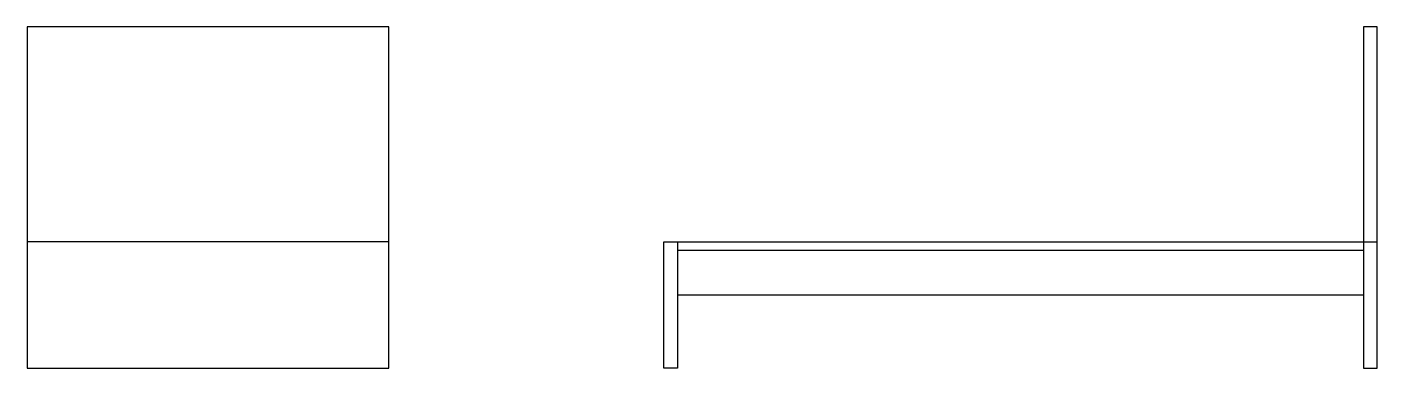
# Model space of a CAD drawing. Header units: millimetres. Extents: x 9 to 600, y -262 to 1234.
# Drawn here: x 142.1 to 537.6, y 341.4 to 441.4 of the extents above; entities that cross this region are included whole.
import ezdxf

# ---------------------------------------------------------------- set-up
doc = ezdxf.new("R2010")
doc.units = ezdxf.units.MM

msp = doc.modelspace()

# ---------------------------------------------------------------- linework, layer by layer
for p, q in [((533.64, 378.38), (537.64, 378.38)), ((332.64, 362.88), (533.64, 362.88))]:
    msp.add_line(p, q)
for points in [[(248.07, 378.38), (248.07, 441.38), (142.07, 441.38), (142.07, 378.38)], [(533.64, 341.38), (537.64, 341.38), (537.64, 441.38), (533.64, 441.38), (533.64, 341.38)], [(248.07, 341.38), (248.07, 378.38), (142.07, 378.38), (142.07, 341.38), (248.07, 341.38)], [(328.64, 341.38), (328.64, 378.38), (332.64, 378.38), (332.64, 341.38), (328.64, 341.38)], [(332.64, 378.38), (533.64, 378.38), (533.64, 375.88), (332.64, 375.88)]]:
    msp.add_lwpolyline(points)

doc.saveas('drawing.dxf')
